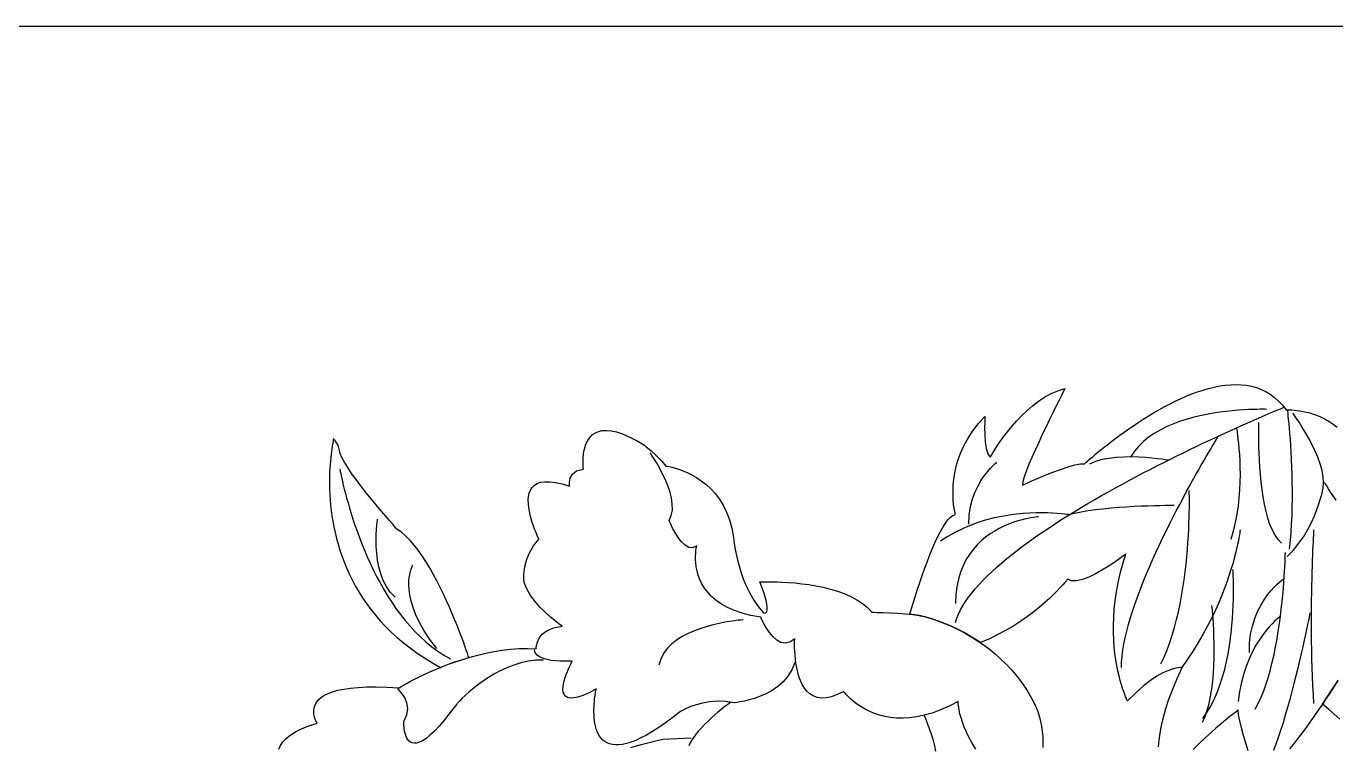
# Model space of a CAD drawing. Extents: x 40 to 170, y 25 to 272.
# Drawn here: x 80.99 to 122.88, y 248.68 to 271.7 of the extents above; entities that cross this region are included whole.
import ezdxf

# ---------------------------------------------------------------- set-up
doc = ezdxf.new("R2010")
doc.units = 0

msp = doc.modelspace()

# ---------------------------------------------------------------- linework, layer by layer
at = {"color": 250, "linetype": 'Continuous'}
for points in [[(39.6891, 271.7001), (170.3108, 271.7001), (170.3108, 25.3), (39.6891, 25.3), (39.6891, 271.7001)], [(109.2594, 252.8874), (109.31419, 253.072565), (109.373728, 253.26926), (109.437602, 253.475116), (109.505401, 253.687765), (109.576715, 253.90484), (109.651132, 254.123971), (109.72824, 254.342791), (109.807628, 254.558932), (109.888886, 254.770024), (109.971602, 254.973701), (110.055364, 255.167593), (110.139762, 255.349332), (110.224385, 255.51655), (110.30882, 255.666879), (110.392657, 255.797951), (110.475485, 255.907398), (110.556892, 255.99285), (110.636468, 256.05194), (110.7138, 256.0823), (110.710171, 256.096203), (110.70067, 256.136748), (110.68738, 256.202193), (110.672383, 256.290795), (110.65776, 256.40081), (110.645594, 256.530494), (110.637966, 256.678106), (110.636958, 256.841901), (110.644652, 257.020137), (110.663129, 257.211069), (110.694472, 257.412956), (110.740763, 257.624053), (110.804083, 257.842618), (110.886514, 258.066906), (110.990138, 258.295176), (111.117036, 258.525684), (111.269292, 258.756686), (111.448986, 258.986439), (111.6582, 259.2132), (111.655564, 259.165154), (111.65067, 259.036841), (111.648038, 258.852001), (111.652188, 258.634375), (111.667638, 258.407702), (111.698911, 258.195722), (111.750525, 258.022175), (111.827, 257.9108), (111.836479, 257.927627), (111.864419, 257.975743), (111.910075, 258.0516), (111.972704, 258.151649), (112.05156, 258.272343), (112.1459, 258.410133), (112.254979, 258.561472), (112.378052, 258.72281), (112.514375, 258.8906), (112.663204, 259.061294), (112.823794, 259.231343), (112.9954, 259.3972), (113.177279, 259.555316), (113.368685, 259.702143), (113.568875, 259.834133), (113.777104, 259.947738), (113.992627, 260.03941), (114.2147, 260.1056), (114.201603, 260.079761), (114.164413, 260.006083), (114.106281, 259.890322), (114.030358, 259.738234), (113.939795, 259.555577), (113.837744, 259.348107), (113.727357, 259.121581), (113.611783, 258.881756), (113.494175, 258.634388), (113.377684, 258.385233), (113.26546, 258.140049), (113.160656, 257.904593), (113.066422, 257.68462), (112.985909, 257.485888), (112.922269, 257.314153), (112.878654, 257.175173), (112.858214, 257.074703), (112.8641, 257.0185), (112.901569, 257.035822), (113.005532, 257.083115), (113.163323, 257.153366), (113.362276, 257.239564), (113.589724, 257.334698), (113.833, 257.431756), (114.07944, 257.523726), (114.316376, 257.603598), (114.531142, 257.664358), (114.711072, 257.698996), (114.8435, 257.7005), (114.849472, 257.705968), (114.867119, 257.721971), (114.896034, 257.747906), (114.935813, 257.78317), (114.986051, 257.827162), (115.046343, 257.879278), (115.116283, 257.938915), (115.195466, 258.005472), (115.283487, 258.078345), (115.37994, 258.156932), (115.484421, 258.240631), (115.596525, 258.328839), (115.715846, 258.420953), (115.841979, 258.516371), (115.974518, 258.61449), (116.113059, 258.714707), (116.257197, 258.816421), (116.406526, 258.919028), (116.560641, 259.021926), (116.719137, 259.124512), (116.881608, 259.226184), (117.04765, 259.326339), (117.216858, 259.424374), (117.388825, 259.519687), (117.563147, 259.611676), (117.73942, 259.699738), (117.917236, 259.78327), (118.096193, 259.861669), (118.275883, 259.934334), (118.455902, 260.000661), (118.635846, 260.060048), (118.815307, 260.111893), (118.993883, 260.155592), (119.171166, 260.190543), (119.346753, 260.216144), (119.520238, 260.231792), (119.691215, 260.236885), (119.85928, 260.230819), (120.024027, 260.212993), (120.185051, 260.182803), (120.341947, 260.139648), (120.49431, 260.082924), (120.641735, 260.012029), (120.783816, 259.926361), (120.920148, 259.825316), (121.050326, 259.708293), (121.173945, 259.574688), (121.2906, 259.4239), (121.298659, 259.42437), (121.322129, 259.425269), (121.359945, 259.425829), (121.411047, 259.425283), (121.47437, 259.422865), (121.548852, 259.417807), (121.63343, 259.409342), (121.727042, 259.396704), (121.828624, 259.379125), (121.937115, 259.355837), (122.05145, 259.326075), (122.170569, 259.289071), (122.293406, 259.244057), (122.418901, 259.190268), (122.54599, 259.126935), (122.67361, 259.053292), (122.800699, 258.968571), (122.926194, 258.872006)], [(110.7176, 252.629), (110.760492, 252.759956), (110.814455, 252.89207), (110.879137, 253.02525), (110.954185, 253.159401), (111.039248, 253.294432), (111.133972, 253.430248), (111.238008, 253.566757), (111.351001, 253.703865), (111.472601, 253.841479), (111.602454, 253.979506), (111.74021, 254.117853), (111.885516, 254.256426), (112.038019, 254.395133), (112.197368, 254.53388), (112.363211, 254.672574), (112.535196, 254.811121), (112.71297, 254.94943), (112.896182, 255.087405), (113.084479, 255.224955), (113.27751, 255.361986), (113.474922, 255.498405), (113.676363, 255.634118), (113.881482, 255.769033), (114.089925, 255.903056), (114.301342, 256.036094), (114.51538, 256.168054), (114.731686, 256.298842), (114.94991, 256.428366), (115.169698, 256.556533), (115.390699, 256.683248), (115.61256, 256.80842), (115.83493, 256.931954), (116.057457, 257.053757), (116.279788, 257.173737), (116.501571, 257.291801), (116.722454, 257.407854), (116.942086, 257.521804), (117.160114, 257.633557), (117.376186, 257.743021), (117.58995, 257.850102), (117.801054, 257.954707), (118.009146, 258.056743), (118.213874, 258.156117), (118.414885, 258.252735), (118.611828, 258.346504), (118.804351, 258.437331), (118.992101, 258.525123), (119.174727, 258.609787), (119.351876, 258.691229), (119.523196, 258.769357), (119.688336, 258.844077), (119.846943, 258.915295), (119.998665, 258.982919), (120.14315, 259.046856), (120.280046, 259.107012), (120.409, 259.163295), (120.529662, 259.21561), (120.641679, 259.263865), (120.744698, 259.307967), (120.838367, 259.347821), (120.922336, 259.383337), (120.996251, 259.414419), (121.05976, 259.440975), (121.112511, 259.462911), (121.154153, 259.480135), (121.184333, 259.492554), (121.2027, 259.500073), (121.2089, 259.5026)], [(120.6663, 259.4423), (120.652699, 259.442701), (120.613072, 259.443526), (120.549184, 259.444203), (120.4628, 259.444163), (120.355682, 259.442837), (120.229597, 259.439655), (120.086308, 259.434047), (119.92758, 259.425443), (119.755178, 259.413274), (119.570865, 259.39697), (119.376406, 259.37596), (119.173566, 259.349676), (118.964109, 259.317547), (118.749799, 259.279004), (118.532401, 259.233476), (118.313679, 259.180395), (118.095398, 259.119191), (117.879322, 259.049293), (117.667216, 258.970132), (117.460844, 258.881138), (117.26197, 258.781741), (117.072358, 258.671372), (116.893775, 258.549461), (116.727982, 258.415438), (116.576746, 258.268733), (116.441831, 258.108777), (116.325, 257.935)], [(121.3295, 259.4423), (121.33114, 259.428523), (121.335784, 259.388165), (121.343015, 259.322681), (121.352417, 259.23353), (121.363573, 259.122167), (121.376067, 258.99005), (121.389483, 258.838636), (121.403404, 258.669382), (121.417415, 258.483745), (121.431099, 258.283182), (121.444039, 258.069149), (121.455819, 257.843105), (121.466024, 257.606505), (121.474236, 257.360806), (121.480039, 257.107467), (121.483018, 256.847943), (121.482755, 256.583692), (121.478835, 256.31617), (121.470841, 256.046835), (121.458357, 255.777143), (121.440966, 255.508552), (121.418253, 255.242519), (121.3898, 254.9805)], [(121.1486, 255.1614), (121.039373, 255.274488), (120.941494, 255.41435), (120.85435, 255.577859), (120.777331, 255.761891), (120.709825, 255.963319), (120.651221, 256.179017), (120.600906, 256.40586), (120.558269, 256.640722), (120.522699, 256.880477), (120.493584, 257.121999), (120.470313, 257.362162), (120.452273, 257.597841), (120.438854, 257.82591), (120.429444, 258.043242), (120.423432, 258.246713), (120.420205, 258.433195), (120.419153, 258.599564), (120.419663, 258.742693), (120.421124, 258.859458), (120.422925, 258.946731), (120.424454, 259.001387), (120.4251, 259.0203)], [(121.3295, 254.7393), (121.526627, 254.941852), (121.701361, 255.156584), (121.854854, 255.378557), (121.988259, 255.602832), (122.102729, 255.824469), (122.199415, 256.03853), (122.279471, 256.240074), (122.344049, 256.424163), (122.3943, 256.585857), (122.431379, 256.720217), (122.456437, 256.822303), (122.470626, 256.887178), (122.4751, 256.9099), (122.494326, 257.087707), (122.482573, 257.280731), (122.444237, 257.4849), (122.383712, 257.696141), (122.305393, 257.910381), (122.213674, 258.123548), (122.112952, 258.331568), (122.00762, 258.530368), (121.902074, 258.715876), (121.800707, 258.884019), (121.707916, 259.030723), (121.628095, 259.151916), (121.565639, 259.243525), (121.524942, 259.301477), (121.5104, 259.3217)], [(89.066423, 248.574401), (89.120648, 248.689592), (89.199002, 248.802971), (89.303659, 248.913712), (89.436794, 249.020992), (89.60058, 249.123985), (89.797194, 249.221868), (90.028809, 249.313814), (90.2976, 249.399), (90.293999, 249.404596), (90.284299, 249.420761), (90.270157, 249.446563), (90.253229, 249.481067), (90.235171, 249.52334), (90.21764, 249.572449), (90.202291, 249.62746), (90.190781, 249.68744), (90.184767, 249.751456), (90.185904, 249.818573), (90.195848, 249.88786), (90.216257, 249.958381), (90.248786, 250.029204), (90.295091, 250.099396), (90.356828, 250.168023), (90.435655, 250.234151), (90.533227, 250.296847), (90.6512, 250.355178), (90.791231, 250.40821), (90.954975, 250.45501), (91.14409, 250.494644), (91.360231, 250.526179), (91.605055, 250.548682), (91.880217, 250.561219), (92.187375, 250.562857), (92.528184, 250.552661), (92.9043, 250.5297), (92.91567, 250.536688), (92.94913, 250.556817), (93.003705, 250.588833), (93.07842, 250.631481), (93.172302, 250.683507), (93.284375, 250.743658), (93.413665, 250.810678), (93.559196, 250.883315), (93.719995, 250.960313), (93.895087, 251.040419), (94.083497, 251.122379), (94.28425, 251.204938), (94.496372, 251.286842), (94.718888, 251.366837), (94.950823, 251.44367), (95.191204, 251.516085), (95.439054, 251.582829), (95.6934, 251.642648), (95.953267, 251.694288), (96.21768, 251.736494), (96.485664, 251.768012), (96.756245, 251.787589), (97.028449, 251.793969), (97.3013, 251.7859), (97.30227, 251.813894), (97.312019, 251.888277), (97.340809, 251.994649), (97.3989, 252.118612), (97.496554, 252.245768), (97.644031, 252.361717), (97.851593, 252.452061), (98.1295, 252.5024), (98.10101, 252.522654), (98.022826, 252.580662), (97.905881, 252.672289), (97.761103, 252.793405), (97.599425, 252.939875), (97.431777, 253.107567), (97.269089, 253.292349), (97.122294, 253.490086), (97.00232, 253.696648), (96.9201, 253.9079), (96.916622, 253.934294), (96.910839, 254.008786), (96.909726, 254.124341), (96.92026, 254.273922), (96.949418, 254.450496), (97.004174, 254.647026), (97.091506, 254.856477), (97.218389, 255.071813), (97.3918, 255.286), (97.386604, 255.296631), (97.37208, 255.327224), (97.349822, 255.375829), (97.321426, 255.440496), (97.288486, 255.519277), (97.252598, 255.610221), (97.215357, 255.711379), (97.178356, 255.820801), (97.143192, 255.936538), (97.11146, 256.05664), (97.084754, 256.179156), (97.064669, 256.302139), (97.0528, 256.423638), (97.050743, 256.541703), (97.060091, 256.654384), (97.082441, 256.759733), (97.119388, 256.8558), (97.172525, 256.940634), (97.243448, 257.012287), (97.333753, 257.068808), (97.445033, 257.108249), (97.578885, 257.128659), (97.736902, 257.128088), (97.92068, 257.104588), (98.131815, 257.056209), (98.3719, 256.981), (98.367294, 257.019344), (98.366985, 257.115819), (98.391238, 257.242587), (98.460315, 257.371815), (98.594481, 257.475664), (98.814, 257.5263), (98.812767, 257.5364), (98.809794, 257.565223), (98.806171, 257.610549), (98.802987, 257.670159), (98.801332, 257.741836), (98.802295, 257.82336), (98.806964, 257.912514), (98.816431, 258.007078), (98.831784, 258.104834), (98.854112, 258.203564), (98.884505, 258.301048), (98.924053, 258.395069), (98.973844, 258.483408), (99.034969, 258.563846), (99.108516, 258.634164), (99.195575, 258.692144), (99.297236, 258.735568), (99.414587, 258.762217), (99.548719, 258.769873), (99.70072, 258.756316), (99.87168, 258.719328), (100.062689, 258.656692), (100.274836, 258.566187), (100.509209, 258.445596), (100.7669, 258.2927), (100.823972, 258.246364), (100.965236, 258.127164), (101.145764, 257.964812), (101.320628, 257.78902), (101.4449, 257.6295), (101.458741, 257.627643), (101.498489, 257.621263), (101.561486, 257.609144), (101.645073, 257.590073), (101.746589, 257.562834), (101.863376, 257.526214), (101.992773, 257.478998), (102.132122, 257.41997), (102.278764, 257.347918), (102.430037, 257.261625), (102.583285, 257.159878), (102.735846, 257.041462), (102.885061, 256.905162), (103.028271, 256.749764), (103.162817, 256.574053), (103.286039, 256.376815), (103.395278, 256.156835), (103.487874, 255.912899), (103.561168, 255.643792), (103.6125, 255.3483), (103.61472, 255.325457), (103.622213, 255.260171), (103.636223, 255.157306), (103.657999, 255.02173), (103.688785, 254.858305), (103.729828, 254.671899), (103.782375, 254.467375), (103.847672, 254.249599), (103.926965, 254.023436), (104.021501, 253.793752), (104.132527, 253.565411), (104.261287, 253.343278), (104.40903, 253.13222), (104.577, 252.9371), (104.588018, 252.932316), (104.614819, 252.926447), (104.648022, 252.932211), (104.678248, 252.962331), (104.696115, 253.029528), (104.692244, 253.146522), (104.657255, 253.326035), (104.581767, 253.580787), (104.4564, 253.9235), (104.474175, 253.924253), (104.525571, 253.925922), (104.607697, 253.927617), (104.717661, 253.928451), (104.852572, 253.927537), (105.009539, 253.923986), (105.18567, 253.916911), (105.378074, 253.905424), (105.583859, 253.888636), (105.800133, 253.865661), (106.024005, 253.835609), (106.252584, 253.797594), (106.482978, 253.750728), (106.712296, 253.694122), (106.937646, 253.626889), (107.156137, 253.548141), (107.364877, 253.45699), (107.560975, 253.352548), (107.741539, 253.233928), (107.903678, 253.100241), (108.0445, 252.9506), (108.09031, 252.949579), (108.21502, 252.946203), (108.399555, 252.94), (108.624838, 252.9305), (108.87179, 252.917231), (109.121336, 252.899722), (109.354398, 252.877502), (109.5519, 252.8501), (109.562182, 252.848093), (109.592237, 252.841767), (109.640873, 252.83066), (109.706903, 252.814313), (109.789136, 252.792266), (109.886382, 252.76406), (109.997453, 252.729234), (110.12116, 252.687327), (110.256311, 252.637881), (110.401719, 252.580436), (110.556193, 252.51453), (110.718544, 252.439705), (110.887582, 252.355501), (111.062119, 252.261457), (111.240964, 252.157113), (111.422928, 252.04201), (111.606822, 251.915687), (111.791456, 251.777685), (111.97564, 251.627544), (112.158186, 251.464803), (112.337903, 251.289003), (112.513602, 251.099684), (112.684094, 250.896385), (112.84819, 250.678648), (113.004699, 250.446011), (113.152432, 250.198015), (113.2902, 249.9342), (113.296311, 249.918745), (113.312921, 249.874217), (113.337442, 249.803369), (113.367286, 249.708959), (113.399866, 249.593739), (113.432597, 249.460464), (113.462889, 249.311891), (113.488156, 249.150772), (113.505811, 248.979864), (113.513266, 248.801921), (113.507935, 248.619698)], [(90.8213, 258.509), (90.820012, 258.50345), (90.816358, 258.487018), (90.810649, 258.460034), (90.803197, 258.422824), (90.794317, 258.375718), (90.784318, 258.319044), (90.773515, 258.253129), (90.762219, 258.178303), (90.750743, 258.094893), (90.7394, 258.003228), (90.728501, 257.903637), (90.718359, 257.796446), (90.709287, 257.681985), (90.701596, 257.560582), (90.6956, 257.432566), (90.691611, 257.298263), (90.689941, 257.158004), (90.690902, 257.012115), (90.694807, 256.860926), (90.701969, 256.704764), (90.712699, 256.543958), (90.727311, 256.378837), (90.746116, 256.209727), (90.769427, 256.036959), (90.797556, 255.860859), (90.830816, 255.681756), (90.869519, 255.499979), (90.913978, 255.315856), (90.964505, 255.129715), (91.021412, 254.941884), (91.085012, 254.752692), (91.155617, 254.562467), (91.23354, 254.371536), (91.319093, 254.18023), (91.412588, 253.988875), (91.514338, 253.7978), (91.624655, 253.607333), (91.743852, 253.417802), (91.872241, 253.229537), (92.010134, 253.042865), (92.157844, 252.858114), (92.315683, 252.675612), (92.483964, 252.495689), (92.662999, 252.318672), (92.853101, 252.144889), (93.054581, 251.974669), (93.267753, 251.80834), (93.492928, 251.64623), (93.730419, 251.488668), (93.980539, 251.335982), (94.2436, 251.1885), (94.411839, 251.254749), (94.587058, 251.32009), (94.768746, 251.383858), (94.956397, 251.445383), (95.1495, 251.504), (95.13046, 251.561086), (95.103064, 251.641671), (95.067614, 251.74385), (95.024413, 251.865713), (94.973766, 252.005354), (94.915974, 252.160865), (94.851342, 252.330338), (94.780172, 252.511867), (94.702768, 252.703544), (94.619433, 252.903461), (94.53047, 253.109711), (94.436183, 253.320386), (94.336875, 253.53358), (94.232848, 253.747384), (94.124407, 253.959891), (94.011855, 254.169194), (93.895494, 254.373385), (93.775628, 254.570558), (93.65256, 254.758803), (93.526594, 254.936214), (93.398033, 255.100884), (93.26718, 255.250905), (93.134338, 255.38437), (92.99981, 255.499371), (92.8639, 255.594), (92.845438, 255.61468), (92.793066, 255.673739), (92.711306, 255.766709), (92.604678, 255.889119), (92.477705, 256.036502), (92.334907, 256.204386), (92.180805, 256.388303), (92.019922, 256.583783), (91.856778, 256.786357), (91.695895, 256.991555), (91.541793, 257.194909), (91.398995, 257.391948), (91.272022, 257.578204), (91.165394, 257.749206), (91.083634, 257.900486), (91.031262, 258.027574), (91.0128, 258.126), (90.967596, 258.293585), (90.879837, 258.429281), (90.8213, 258.509)], [(116.0236, 251.1819), (116.028747, 251.358377), (116.043854, 251.542863), (116.068425, 251.734751), (116.101961, 251.933436), (116.143964, 252.138313), (116.193935, 252.348776), (116.251378, 252.564219), (116.315793, 252.784038), (116.386683, 253.007627), (116.46355, 253.234379), (116.545895, 253.463691), (116.633221, 253.694955), (116.725029, 253.927568), (116.820822, 254.160922), (116.920101, 254.394413), (117.022369, 254.627436), (117.127127, 254.859384), (117.233877, 255.089653), (117.342121, 255.317636), (117.451362, 255.542729), (117.5611, 255.764325), (117.670838, 255.98182), (117.780079, 256.194607), (117.888323, 256.402082), (117.995073, 256.603639), (118.099831, 256.798671), (118.202099, 256.986575), (118.301378, 257.166744), (118.397171, 257.338573), (118.488979, 257.501457), (118.576305, 257.654789), (118.65865, 257.797965), (118.735517, 257.930378), (118.806407, 258.051424), (118.870822, 258.160497), (118.928265, 258.256992), (118.978236, 258.340302), (119.020239, 258.409823), (119.053775, 258.464948), (119.078346, 258.505073), (119.093453, 258.529592), (119.0986, 258.5379)], [(119.7016, 258.8394), (119.704421, 258.824165), (119.712147, 258.779657), (119.723669, 258.707669), (119.73788, 258.609994), (119.753674, 258.488425), (119.769941, 258.344757), (119.785576, 258.180783), (119.79947, 257.998295), (119.810516, 257.799088), (119.817607, 257.584955), (119.819635, 257.357689), (119.815492, 257.119084), (119.804072, 256.870933), (119.784266, 256.61503), (119.754968, 256.353168), (119.71507, 256.087141), (119.663464, 255.818741), (119.599043, 255.549763), (119.5207, 255.282)], [(111.367775, 248.574932), (111.249483, 248.759517), (111.148797, 248.939035), (111.0643, 249.1118), (110.994575, 249.276123), (110.938205, 249.430315), (110.893773, 249.57269), (110.859862, 249.701558), (110.835056, 249.815231), (110.817938, 249.912022), (110.80709, 249.990243), (110.801095, 250.048205), (110.798538, 250.08422), (110.798, 250.0966), (110.509739, 249.946956), (110.233425, 249.824819), (109.969042, 249.728368), (109.716576, 249.655779), (109.47601, 249.605234), (109.24733, 249.574909), (109.03052, 249.562983), (108.825565, 249.567636), (108.632448, 249.587045), (108.451155, 249.619389), (108.28167, 249.662847), (108.123979, 249.715597), (107.978064, 249.775818), (107.843911, 249.841689), (107.721505, 249.911387), (107.610829, 249.983092), (107.51187, 250.054983), (107.42461, 250.125237), (107.349035, 250.192033), (107.28513, 250.25355), (107.232878, 250.307967), (107.192264, 250.353462), (107.163274, 250.388213), (107.145891, 250.4104), (107.1401, 250.4182), (106.933741, 250.316001), (106.74617, 250.248763), (106.576498, 250.213765), (106.423835, 250.208287), (106.287292, 250.229605), (106.165978, 250.274998), (106.059005, 250.341746), (105.965481, 250.427126), (105.884519, 250.528417), (105.815228, 250.642896), (105.756718, 250.767844), (105.7081, 250.900537), (105.668484, 251.038256), (105.63698, 251.178276), (105.6127, 251.317879), (105.594752, 251.454341), (105.582247, 251.584941), (105.574297, 251.706958), (105.57001, 251.81767), (105.568498, 251.914355), (105.568871, 251.994292), (105.570238, 252.05476), (105.571711, 252.093036), (105.5724, 252.1064), (105.420293, 251.995487), (105.27235, 251.960496), (105.130745, 251.987655), (104.997653, 252.063194), (104.875251, 252.17334), (104.765712, 252.304323), (104.671212, 252.442372), (104.593925, 252.573715), (104.536028, 252.684581), (104.499695, 252.7612), (104.4871, 252.7898), (104.173597, 252.845594), (103.892563, 252.917443), (103.642275, 253.003623), (103.421007, 253.10241), (103.227035, 253.212079), (103.058634, 253.330905), (102.91408, 253.457164), (102.791648, 253.589132), (102.689614, 253.725083), (102.606253, 253.863294), (102.53984, 254.00204), (102.488651, 254.139597), (102.45096, 254.274239), (102.425045, 254.404243), (102.409179, 254.527884), (102.401639, 254.643437), (102.400699, 254.749178), (102.404636, 254.843383), (102.411724, 254.924326), (102.420239, 254.990284), (102.428457, 255.039532), (102.434652, 255.070346), (102.4371, 255.081), (102.314654, 255.015592), (102.190765, 255.025674), (102.068809, 255.095089), (101.952162, 255.207675), (101.8442, 255.347275), (101.748298, 255.497729), (101.667831, 255.642877), (101.606175, 255.766562), (101.566706, 255.852622), (101.5528, 255.8849), (101.625695, 256.042811), (101.658601, 256.220319), (101.657055, 256.412413), (101.626593, 256.614086), (101.572753, 256.820327), (101.501072, 257.026126), (101.417088, 257.226475), (101.326336, 257.416364), (101.234354, 257.590782), (101.14668, 257.744722), (101.068851, 257.873173), (101.006403, 257.971126), (100.964874, 258.033572), (100.9498, 258.0555)], [(111.1397, 255.7643), (111.154931, 256.058643), (111.197331, 256.329439), (111.261961, 256.57669), (111.34388, 256.800394), (111.438148, 257.000552), (111.539826, 257.177162), (111.643974, 257.330226), (111.745652, 257.459742), (111.83992, 257.56571), (111.921839, 257.64813), (111.986469, 257.707002), (112.028869, 257.742325), (112.0441, 257.7541)], [(117.5309, 257.8144), (117.505983, 257.81864), (117.434924, 257.829865), (117.323259, 257.845836), (117.176526, 257.86431), (117.000261, 257.883048), (116.800003, 257.899808), (116.581288, 257.91235), (116.349652, 257.918433), (116.110634, 257.915815), (115.86977, 257.902257), (115.632598, 257.875517), (115.404654, 257.833355), (115.191476, 257.77353), (114.9986, 257.6938)], [(91.0213, 257.533), (91.022905, 257.524014), (91.027794, 257.497581), (91.036083, 257.454491), (91.047884, 257.395533), (91.063312, 257.321494), (91.08248, 257.233163), (91.105503, 257.131331), (91.132494, 257.016784), (91.163567, 256.890313), (91.198836, 256.752705), (91.238414, 256.60475), (91.282416, 256.447236), (91.330956, 256.280952), (91.384146, 256.106687), (91.442102, 255.925229), (91.504937, 255.737368), (91.572765, 255.543892), (91.645699, 255.34559), (91.723854, 255.14325), (91.807344, 254.937662), (91.896281, 254.729613), (91.990781, 254.519894), (92.090957, 254.309293), (92.196922, 254.098597), (92.308791, 253.888597), (92.426678, 253.680081), (92.550696, 253.473838), (92.680959, 253.270656), (92.817581, 253.071325), (92.960676, 252.876632), (93.110358, 252.687367), (93.266741, 252.504319), (93.429938, 252.328276), (93.600063, 252.160027), (93.777231, 252.000361), (93.961555, 251.850067), (94.153148, 251.709932), (94.352125, 251.580747), (94.5586, 251.4633)], [(117.2898, 251.3025), (117.3918, 251.519528), (117.485938, 251.745664), (117.572526, 251.979692), (117.651876, 252.220395), (117.724298, 252.466556), (117.790105, 252.71696), (117.849607, 252.97039), (117.903117, 253.22563), (117.950946, 253.481464), (117.993405, 253.736674), (118.030806, 253.990045), (118.063461, 254.240361), (118.09168, 254.486405), (118.115776, 254.72696), (118.13606, 254.960811), (118.152843, 255.186742), (118.166437, 255.403535), (118.177153, 255.609974), (118.185303, 255.804843), (118.191199, 255.986927), (118.195152, 256.155007), (118.197472, 256.307869), (118.198473, 256.444296), (118.198465, 256.563071), (118.197761, 256.662978), (118.19667, 256.7428), (118.195505, 256.801323), (118.194578, 256.837328), (118.1942, 256.8496)], [(122.897392, 256.533552), (122.801332, 256.673471), (122.717621, 256.797924), (122.647146, 256.904704), (122.590791, 256.991601), (122.549442, 257.056405), (122.523983, 257.096908), (122.5153, 257.1109)], [(114.3956, 256.0658), (114.382502, 256.06802), (114.344161, 256.073987), (114.282003, 256.082661), (114.197455, 256.092999), (114.091946, 256.103962), (113.966901, 256.11451), (113.823749, 256.1236), (113.663916, 256.130193), (113.488831, 256.133248), (113.299919, 256.131723), (113.098609, 256.12458), (112.886327, 256.110775), (112.664501, 256.08927), (112.434558, 256.059023), (112.197925, 256.018993), (111.95603, 255.96814), (111.710299, 255.905424), (111.46216, 255.829802), (111.213041, 255.740235), (110.964368, 255.635682), (110.717569, 255.515103), (110.47407, 255.377455), (110.2353, 255.2217)], [(113.3706, 256.0055), (113.359952, 256.004642), (113.329086, 256.001615), (113.279619, 255.99574), (113.21317, 255.986335), (113.131354, 255.972721), (113.035791, 255.954218), (112.928096, 255.930146), (112.809889, 255.899825), (112.682785, 255.862574), (112.548403, 255.817714), (112.40836, 255.764565), (112.264274, 255.702446), (112.117761, 255.630678), (111.970439, 255.54858), (111.823926, 255.455473), (111.67984, 255.350676), (111.539797, 255.233509), (111.405415, 255.103293), (111.278311, 254.959346), (111.160104, 254.800991), (111.052409, 254.627545), (110.956846, 254.438329), (110.87503, 254.232663), (110.808581, 254.009868), (110.759114, 253.769262), (110.728248, 253.510166), (110.7176, 253.2319)], [(117.7118, 256.3673), (117.691185, 256.367248), (117.631738, 256.366886), (117.537057, 256.365904), (117.41074, 256.363991), (117.256385, 256.360838), (117.077589, 256.356133), (116.877951, 256.349568), (116.661067, 256.340831), (116.430538, 256.329613), (116.189958, 256.315602), (115.942928, 256.298491), (115.693044, 256.277967), (115.443905, 256.253721), (115.199108, 256.225442), (114.962251, 256.192821), (114.736933, 256.155547), (114.526749, 256.11331), (114.3353, 256.0658)], [(92.7899, 253.4329), (92.63567, 253.59072), (92.508952, 253.771404), (92.407245, 253.969951), (92.328048, 254.181359), (92.268859, 254.400626), (92.227178, 254.62275), (92.200504, 254.842728), (92.186335, 255.05556), (92.18217, 255.256242), (92.185507, 255.439774), (92.193847, 255.601153), (92.204687, 255.735377), (92.215527, 255.837444), (92.223865, 255.902352), (92.2272, 255.9251)], [(119.8221, 255.5835), (119.820869, 255.573216), (119.816884, 255.542903), (119.809705, 255.493373), (119.79889, 255.425435), (119.784002, 255.3399), (119.764598, 255.237579), (119.740241, 255.119281), (119.710489, 254.985818), (119.674902, 254.837999), (119.633041, 254.676636), (119.584465, 254.502538), (119.528735, 254.316517), (119.465411, 254.119381), (119.394052, 253.911943), (119.314219, 253.695012), (119.225472, 253.469399), (119.12737, 253.235914), (119.019474, 252.995367), (118.901343, 252.74857), (118.772538, 252.496332), (118.632619, 252.239464), (118.481146, 251.978776), (118.317678, 251.71508), (118.141776, 251.449184), (117.953, 251.1819)], [(122.1737, 255.5835), (122.173033, 255.572568), (122.171129, 255.540344), (122.168138, 255.487684), (122.164207, 255.415445), (122.159485, 255.324485), (122.15412, 255.21566), (122.148261, 255.089828), (122.142056, 254.947845), (122.135653, 254.790569), (122.1292, 254.618855), (122.122847, 254.433562), (122.11674, 254.235547), (122.111029, 254.025665), (122.105863, 253.804775), (122.101388, 253.573733), (122.097754, 253.333396), (122.095108, 253.084622), (122.0936, 252.828266), (122.093378, 252.565187), (122.094589, 252.296241), (122.097383, 252.022284), (122.101907, 251.744175), (122.10831, 251.46277), (122.11674, 251.178926), (122.127346, 250.8935), (122.140276, 250.607349), (122.155678, 250.32133), (122.1737, 250.0363)], [(117.208211, 248.642237), (117.2272, 248.854799), (117.25897, 249.084361), (117.305092, 249.331099), (117.367135, 249.595185), (117.446668, 249.876792), (117.545261, 250.176093), (117.664485, 250.493263), (117.805908, 250.828474), (117.9711, 251.1819), (117.957648, 251.183011), (117.917755, 251.183244), (117.852109, 251.177952), (117.761404, 251.162485), (117.646329, 251.132197), (117.507575, 251.082438), (117.345834, 251.00856), (117.161796, 250.905915), (116.956153, 250.769855), (116.729595, 250.595731), (116.482814, 250.378896), (116.2165, 250.1147), (116.212355, 250.123264), (116.20057, 250.148698), (116.182122, 250.190614), (116.157987, 250.248625), (116.12914, 250.322343), (116.096558, 250.411382), (116.061218, 250.515353), (116.024094, 250.63387), (115.986164, 250.766544), (115.948404, 250.91299), (115.911789, 251.072818), (115.877295, 251.245642), (115.8459, 251.431075), (115.818579, 251.628729), (115.796307, 251.838216), (115.780062, 252.059149), (115.770819, 252.291142), (115.769555, 252.533805), (115.777245, 252.786753), (115.794866, 253.049598), (115.823394, 253.321951), (115.863805, 253.603427), (115.917074, 253.893637), (115.98418, 254.192194), (116.066096, 254.498711), (116.1638, 254.8128), (116.13563, 254.791086), (116.056658, 254.731801), (115.935189, 254.643736), (115.77953, 254.535678), (115.597985, 254.416415), (115.398863, 254.294738), (115.190467, 254.179432), (114.981104, 254.079289), (114.77908, 254.003095), (114.5927, 253.95964), (114.430272, 253.957712), (114.3001, 254.0061), (114.29071, 253.994223), (114.262724, 253.959918), (114.216424, 253.905168), (114.152087, 253.831959), (114.069993, 253.742277), (113.970422, 253.638107), (113.853653, 253.521435), (113.719965, 253.394246), (113.569638, 253.258525), (113.40295, 253.116258), (113.220181, 252.96943), (113.021611, 252.820026), (112.807519, 252.670032), (112.578184, 252.521434), (112.333885, 252.376216), (112.074902, 252.236364), (111.801514, 252.103864), (111.514, 251.9807), (111.240337, 252.15744), (110.973696, 252.309986), (110.71809, 252.439889), (110.477529, 252.5487), (110.256026, 252.63797), (110.057593, 252.709251), (109.886242, 252.764093), (109.745986, 252.804048), (109.640835, 252.830666), (109.574802, 252.8455), (109.5519, 252.8501), (109.416038, 252.8701), (109.2594, 252.8874)], [(120.3045, 249.8554), (120.401555, 250.037011), (120.491902, 250.232388), (120.575779, 250.439914), (120.653426, 250.657972), (120.725081, 250.884943), (120.790983, 251.11921), (120.851371, 251.359157), (120.906485, 251.603166), (120.956563, 251.849619), (121.001844, 252.096898), (121.042567, 252.343387), (121.07897, 252.587469), (121.111294, 252.827524), (121.139776, 253.061938), (121.164656, 253.289091), (121.186172, 253.507366), (121.204564, 253.715147), (121.22007, 253.910815), (121.23293, 254.092753), (121.243382, 254.259344), (121.251665, 254.408971), (121.258019, 254.540016), (121.262681, 254.650861), (121.265891, 254.739889), (121.267889, 254.805484), (121.268912, 254.846026), (121.2692, 254.8599)], [(94.1225, 251.7876), (93.902834, 252.082744), (93.720434, 252.361713), (93.572209, 252.624285), (93.455066, 252.870239), (93.365915, 253.099354), (93.301662, 253.311409), (93.259217, 253.506184), (93.235487, 253.683458), (93.227382, 253.843009), (93.231809, 253.984617), (93.245677, 254.10806), (93.265893, 254.213119), (93.289367, 254.299571), (93.313006, 254.367196), (93.33372, 254.415773), (93.348415, 254.445081), (93.354, 254.4549)], [(119.581, 254.3173), (119.581974, 254.303392), (119.584512, 254.262767), (119.588036, 254.197071), (119.591973, 254.107951), (119.595744, 253.997054), (119.598773, 253.866026), (119.600485, 253.716515), (119.600303, 253.550166), (119.59765, 253.368627), (119.591951, 253.173544), (119.58263, 252.966564), (119.569109, 252.749334), (119.550812, 252.5235), (119.527165, 252.29071), (119.497589, 252.052609), (119.461509, 251.810845), (119.418349, 251.567064), (119.367532, 251.322914), (119.308482, 251.08004), (119.240622, 250.84009), (119.163377, 250.60471), (119.076171, 250.375547), (118.978426, 250.154248), (118.869567, 249.942459), (118.749017, 249.741828), (118.6162, 249.554)], [(120.1236, 251.6643), (120.126922, 251.967371), (120.158221, 252.249542), (120.213316, 252.510814), (120.288027, 252.751187), (120.378174, 252.970659), (120.479576, 253.169231), (120.588053, 253.346902), (120.699423, 253.503672), (120.809508, 253.639541), (120.914126, 253.754507), (121.009097, 253.848572), (121.09024, 253.921734), (121.153375, 253.973992), (121.194322, 254.005348), (121.2089, 254.0158)], [(118.6162, 249.4334), (118.700017, 249.615588), (118.771171, 249.816453), (118.830567, 250.032965), (118.879108, 250.262094), (118.9177, 250.500809), (118.947247, 250.746082), (118.968654, 250.994883), (118.982824, 251.244181), (118.990663, 251.490946), (118.993075, 251.73215), (118.990965, 251.964762), (118.985236, 252.185751), (118.976794, 252.392089), (118.966543, 252.580746), (118.955388, 252.748691), (118.944232, 252.892894), (118.933981, 253.010327), (118.925539, 253.097959), (118.919811, 253.15276), (118.9177, 253.1717)], [(103.9244, 252.7094), (103.904703, 252.707923), (103.848332, 252.70293), (103.759364, 252.693576), (103.64188, 252.679018), (103.499958, 252.658412), (103.337676, 252.630914), (103.159114, 252.59568), (102.968351, 252.551866), (102.769464, 252.498629), (102.566534, 252.435124), (102.363639, 252.360508), (102.164858, 252.273936), (101.97427, 252.174565), (101.795953, 252.061551), (101.633986, 251.93405), (101.492449, 251.791219), (101.375419, 251.632212), (101.286977, 251.456187), (101.2312, 251.2623)], [(121.0883, 252.8099), (121.076838, 252.801101), (121.044168, 252.774556), (120.99287, 252.730045), (120.925519, 252.667346), (120.844693, 252.586238), (120.75297, 252.4865), (120.652927, 252.367912), (120.547141, 252.230251), (120.43819, 252.073298), (120.32865, 251.896831), (120.2211, 251.700628), (120.118116, 251.48447), (120.022276, 251.248134), (119.936157, 250.991401), (119.862336, 250.714048), (119.803392, 250.415854), (119.7619, 250.0966)], [(122.0531, 252.9305), (122.049918, 252.914297), (122.04055, 252.867122), (122.025263, 252.791126), (122.004324, 252.68846), (121.978001, 252.561275), (121.946559, 252.411721), (121.910267, 252.241948), (121.869391, 252.054109), (121.824198, 251.850354), (121.774956, 251.632833), (121.721931, 251.403698), (121.665391, 251.165099), (121.605602, 250.919187), (121.542832, 250.668113), (121.477348, 250.414028), (121.409416, 250.159082), (121.339304, 249.905426), (121.267278, 249.655212), (121.193606, 249.410589), (121.118556, 249.17371), (121.042393, 248.946723), (120.965385, 248.731782), (120.887799, 248.531035)], [(97.5331, 251.4231), (97.287264, 251.416532), (97.046267, 251.38544), (96.811225, 251.332844), (96.583254, 251.261761), (96.363473, 251.175212), (96.152996, 251.076215), (95.952941, 250.967789), (95.764425, 250.852952), (95.588563, 250.734725), (95.426472, 250.616125), (95.279269, 250.500172), (95.14807, 250.389885), (95.033993, 250.288282), (94.938153, 250.198383), (94.861667, 250.123206), (94.805652, 250.065771), (94.771224, 250.029096), (94.7595, 250.0162), (94.55602, 249.742399), (94.369549, 249.507883), (94.199347, 249.310258), (94.044672, 249.147131), (93.904785, 249.016111), (93.778943, 248.914805), (93.666407, 248.84082), (93.566434, 248.791763), (93.478285, 248.765243), (93.401218, 248.758866), (93.334493, 248.77024), (93.277369, 248.796972), (93.229104, 248.83667), (93.188958, 248.886942), (93.15619, 248.945394), (93.130059, 249.009635), (93.109824, 249.077271), (93.094744, 249.145911), (93.084079, 249.213161), (93.077087, 249.276629), (93.073028, 249.333922), (93.071161, 249.382649), (93.070744, 249.420416), (93.071038, 249.44483), (93.0713, 249.4535), (93.166539, 249.671505), (93.192528, 249.871145), (93.166696, 250.049122), (93.106475, 250.202137), (93.029294, 250.326892), (92.952584, 250.420086), (92.893776, 250.478422), (92.8703, 250.4986)], [(105.5724, 251.3427), (105.477444, 251.108567), (105.351636, 250.904405), (105.201038, 250.728193), (105.031717, 250.577909), (104.849738, 250.451532), (104.661164, 250.34704), (104.472063, 250.262412), (104.288497, 250.195627), (104.116532, 250.144663), (103.962234, 250.107497), (103.831666, 250.08211), (103.730895, 250.066479), (103.665985, 250.058583), (103.643, 250.0564), (103.36018, 250.097364), (103.092791, 250.104318), (102.844211, 250.084259), (102.617818, 250.044179), (102.416987, 249.991075), (102.245098, 249.931941), (102.105528, 249.873771), (102.001653, 249.823562), (101.936851, 249.788306), (101.9145, 249.775), (101.669016, 249.58311), (101.438164, 249.412752), (101.221508, 249.263074), (101.018615, 249.133227), (100.829052, 249.02236), (100.652384, 248.929624), (100.488178, 248.854167), (100.335999, 248.795139), (100.195413, 248.751691), (100.065987, 248.722971), (99.947287, 248.708129), (99.838878, 248.706315), (99.740327, 248.716679), (99.6512, 248.73837), (99.571063, 248.770538), (99.499482, 248.812332), (99.436023, 248.862903), (99.380252, 248.9214), (99.331735, 248.986972), (99.290039, 249.05877), (99.254729, 249.135942), (99.225371, 249.21764), (99.201532, 249.303011), (99.182777, 249.391206), (99.168673, 249.481375), (99.158785, 249.572667), (99.15268, 249.664231), (99.149924, 249.755219), (99.150083, 249.844778), (99.152723, 249.93206), (99.15741, 250.016212), (99.16371, 250.096387), (99.171189, 250.171731), (99.179414, 250.241397), (99.187949, 250.304532), (99.196362, 250.360288), (99.204219, 250.407813), (99.211085, 250.446257), (99.216526, 250.474769), (99.220109, 250.492501), (99.2214, 250.4986), (98.992056, 250.379058), (98.795895, 250.292697), (98.630719, 250.236823), (98.494333, 250.208741), (98.384538, 250.205754), (98.299139, 250.225168), (98.235937, 250.264288), (98.192735, 250.320417), (98.167337, 250.390861), (98.157545, 250.472925), (98.161163, 250.563912), (98.175992, 250.661129), (98.199837, 250.761878), (98.2305, 250.863466), (98.265783, 250.963197), (98.303491, 251.058375), (98.341425, 251.146305), (98.377389, 251.224291), (98.409186, 251.28964), (98.434618, 251.339654), (98.451488, 251.371639), (98.4576, 251.3829), (98.077467, 251.38472), (97.78666, 251.412347), (97.57327, 251.458833), (97.425387, 251.517231), (97.331099, 251.580591), (97.278496, 251.641967), (97.255669, 251.694409), (97.250707, 251.730969), (97.2517, 251.7447)], [(122.944074, 250.752761), (122.875297, 250.645976), (122.790392, 250.5155), (122.690935, 250.364379), (122.578498, 250.195658), (122.454657, 250.012385), (122.320986, 249.817605), (122.179059, 249.614366), (122.03045, 249.405712), (121.876734, 249.194692), (121.719484, 248.984351), (121.560276, 248.777736), (121.400683, 248.577893)], [(123.007858, 249.534441), (122.835009, 249.691151), (122.648252, 249.851669), (122.4526, 250.0092), (122.615782, 250.251229), (122.757722, 250.465567), (122.874663, 250.644938), (122.962844, 250.782067)], [(103.5257, 250.0697), (103.515096, 250.062238), (103.484771, 250.040513), (103.436957, 250.005517), (103.373889, 249.958242), (103.297797, 249.899681), (103.210915, 249.830826), (103.115475, 249.75267), (103.01371, 249.666203), (102.907852, 249.572419), (102.800133, 249.472309), (102.692787, 249.366866), (102.588045, 249.257082), (102.488141, 249.14395), (102.395306, 249.02846), (102.311773, 248.911607), (102.239776, 248.794381), (102.181545, 248.677775)], [(120.08345, 248.521388), (120.003807, 248.766617), (119.92863, 249.013522), (119.862384, 249.252473), (119.809537, 249.47384), (119.774554, 249.667993), (119.7619, 249.8253), (119.743306, 249.810955), (119.69019, 249.769496), (119.606555, 249.703286), (119.4964, 249.614688), (119.363727, 249.506067), (119.212537, 249.379785), (119.046831, 249.238207), (118.87061, 249.083695), (118.687875, 248.918612), (118.502627, 248.745324), (118.318867, 248.566193)], [(109.7121, 249.6544), (109.717663, 249.64215), (109.733343, 249.606525), (109.757629, 249.549215), (109.78901, 249.471908), (109.825973, 249.376294), (109.867009, 249.26406), (109.910605, 249.136897), (109.955249, 248.996492), (109.999431, 248.844535), (110.041638, 248.682715), (110.08036, 248.51272)], [(100.332239, 248.629995), (100.665742, 248.720438), (101.006899, 248.808608), (101.3557, 248.8943), (102.2599, 248.9395)]]:
    msp.add_lwpolyline(points, dxfattribs=at)

doc.saveas('drawing.dxf')
